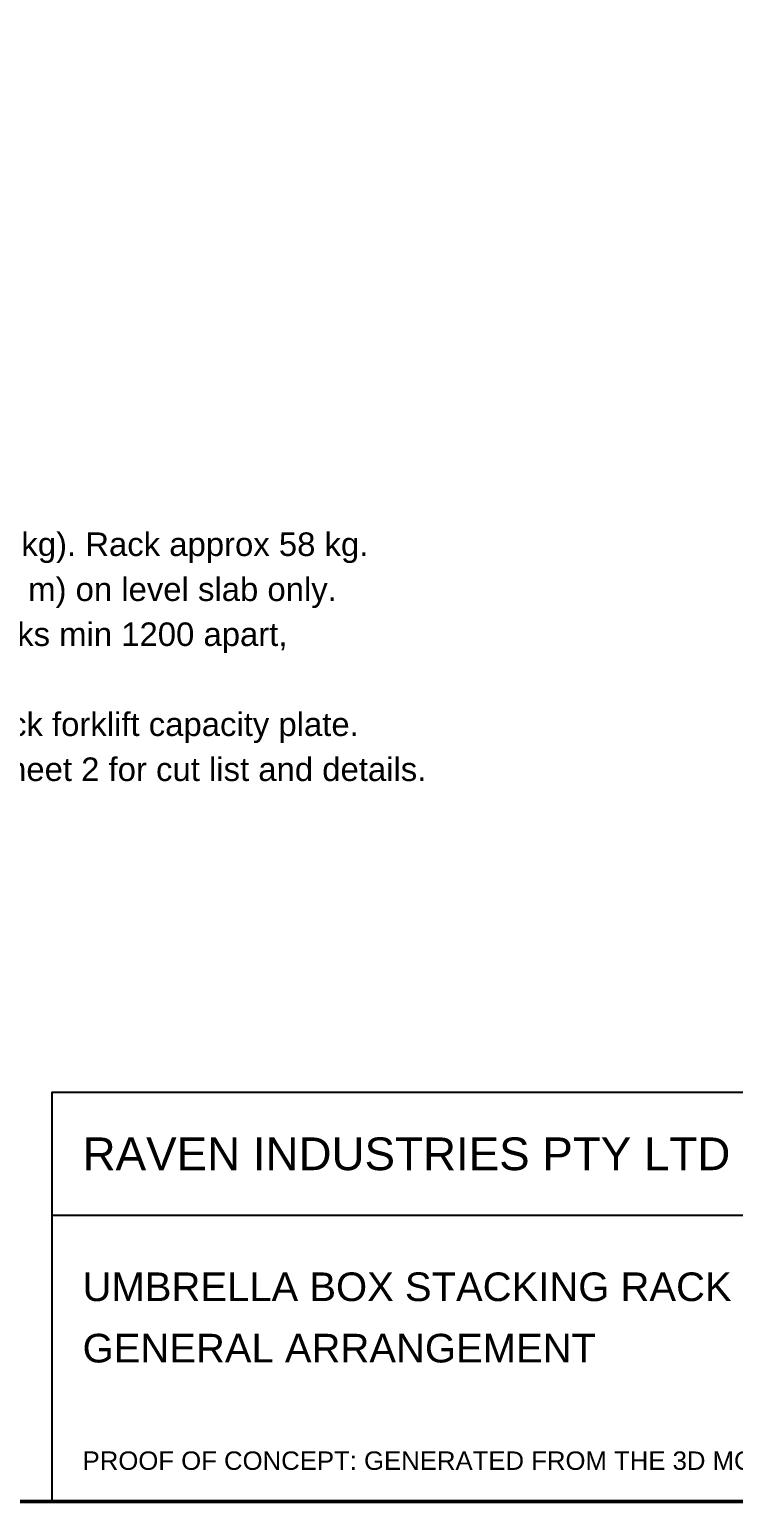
# Model space of a CAD drawing. Header units: millimetres. Extents: x 10 to 410, y 10 to 287.
# Drawn here: x 212.8 to 281.6, y 10 to 153.9 of the extents above; entities that cross this region are included whole.
import ezdxf
from ezdxf.enums import TextEntityAlignment as Align

# ---------------------------------------------------------------- set-up
doc = ezdxf.new("R2010")
doc.units = ezdxf.units.MM
for name, color, linetype, lineweight in [('BORDER', 7, 'CONTINUOUS', 50), ('TABLE', 7, 'CONTINUOUS', 25), ('TEXT', 7, 'CONTINUOUS', 13)]:
    doc.layers.add(name, color=color, linetype=linetype, lineweight=lineweight)
doc.styles.add('RACK', font='arial.ttf')

msp = doc.modelspace()

# ---------------------------------------------------------------- linework, layer by layer
at = {"layer": 'BORDER'}
msp.add_lwpolyline([(10, 10), (410, 10), (410, 287), (10, 287)], close=True, dxfattribs=at)
at = {"layer": 'TABLE'}
msp.add_line((215, 38), (410, 38), dxfattribs=at)
msp.add_lwpolyline([(215, 10), (410, 10), (410, 50), (215, 50)], close=True, dxfattribs=at)

# ---------------------------------------------------------------- texts
at = {"layer": 'TEXT', "style": 'RACK'}
for s, height, p in [('SWL 900 kg (15 boxes @ 60 kg). Rack approx 58 kg.', 2.3, (170, 103.6)), ('Stack max 3 high (approx 4.8 m) on level slab only.', 2.3, (170, 99.2)), ('Fork entry long side only. Forks min 1200 apart,', 2.3, (170, 94.8)), ('Load centre approx 850: check forklift capacity plate.', 2.3, (170, 86)), ('Lift one rack at a time. See sheet 2 for cut list and details.', 2.3, (170, 81.6)), ('RAVEN INDUSTRIES PTY LTD', 3.2, (218, 44)), ('UMBRELLA BOX STACKING RACK 15 BOX', 2.8, (218, 31)), ('GENERAL ARRANGEMENT', 2.8, (218, 25)), ('PROOF OF CONCEPT: GENERATED FROM THE 3D MODEL (rack_model.py), NOT HAND DRAWN', 1.8, (218, 14))]:
    msp.add_text(s, height=height, dxfattribs=at).set_placement(p, align=Align.MIDDLE_LEFT)

doc.saveas('drawing.dxf')
